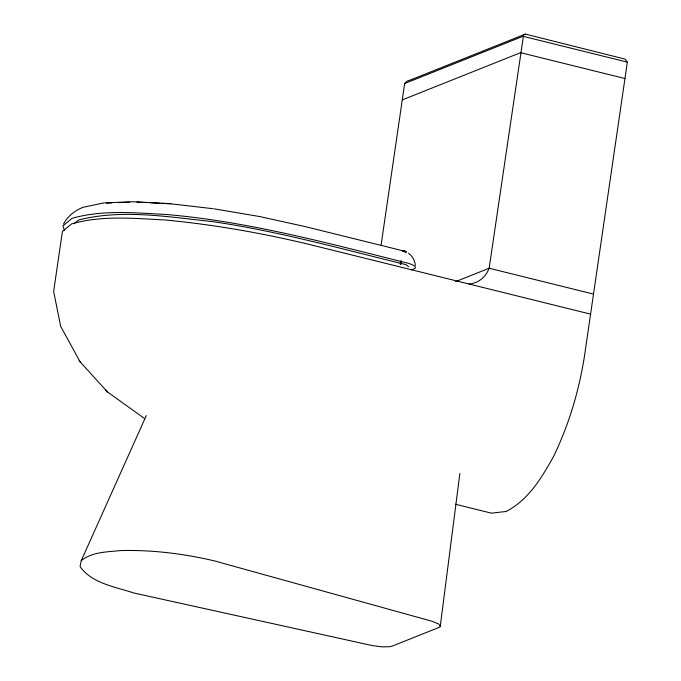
<?xml version="1.0" encoding="UTF-8"?>
<svg xmlns="http://www.w3.org/2000/svg" width="681" height="681" viewBox="0 0 681 681"><rect width="100%" height="100%" fill="white"/><g stroke="black" fill="none" stroke-linecap="round" stroke-linejoin="round"><path stroke-width="1.02" d="M402.514 250.863L404.08 251.025L402.667 250.693M440.258 626.265L438.828 624.051L431.992 621.251L214.26 560.855C183.504 553.653 151.906 549.737 120.29 550.588C107.019 552.07 92.131 551.78 81.243 560.667L80.06 566.652C92.199 583.626 115.242 586.758 133.791 592.981L371.468 645.409L381.709 646.848L388.894 646.763A18.276 4.358 8.3 0 0 392.528 645.98L438.683 627.559A18.276 4.358 8.3 0 0 440.258 626.265L459.871 473.508M381.113 245.007L404.667 83.516L406.804 81.252L409.579 80.188M400.215 264.185L400.675 261.053M400.683 263.385L400.99 261.3M404.863 251.621L402.497 250.753L406.131 252.191M400.683 264.279L401.143 261.155M400.794 264.364L401.245 261.24M469.056 284.028A28.083 25.214 68.2 0 0 489.145 268.237L523.604 34.935L525.392 34.101L625.03 59.094L627.346 62.15L584.255 357.508C578.705 391.813 568.678 425.31 553.483 456.61C541.633 477.79 528.439 500.033 506.085 511.491L491.418 513.159L455.368 504.221M81.243 560.667L146.321 415.546M63.495 224.109C67.376 216.439 75.004 210.489 82.895 207.356L103.759 202.921L132.863 201.738L170.854 203.662M404.335 251.476L406.089 252.285M74.05 223.802L78.775 219.929C122.401 208.905 167.969 216.95 211.953 221.538C277.593 231.004 341.539 248.948 405.867 264.603L408.609 266.748M410.192 80.086L525.392 34.101M404.667 83.516L522.982 36.289L627.346 62.15M402.284 99.903L520.59 52.675L624.954 78.536M411.018 269.982L414.865 268.45A16.097 3.839 8.3 0 0 408.294 263.3C328.353 243.33 248.361 221.495 165.96 214.464C134.753 212.864 102.695 209.62 72.177 218.295L62.916 225.896L64.482 230.484M455.623 281.619L489.145 268.237L593.509 294.09M106.585 203.125L111.803 202.912M119.098 202.615L129.518 202.189M136.821 202.087L146.228 202.572M150.407 202.785L159.805 203.279M161.899 203.381L171.297 203.874L212.881 208.692M402.267 250.634L305.318 226.628L259.495 216.524L213.919 208.812M590.589 314.137L308.204 244.173C261.223 232.928 213.562 224.594 165.449 220.014C134.234 218.414 102.184 215.17 71.667 223.836L62.397 231.446L53.654 291.4L60.66 326.318L80.103 361.832M408.498 253.213C412.414 256.047 414.933 260.644 415.359 265.445M105.64 389.941L107.504 391.975L144.159 418.228M79.03 360.624L107.504 391.975M405.476 251.553L404.931 251.272L405.476 251.553M405.97 251.732L404.557 251.059L405.97 251.732"/></g></svg>
